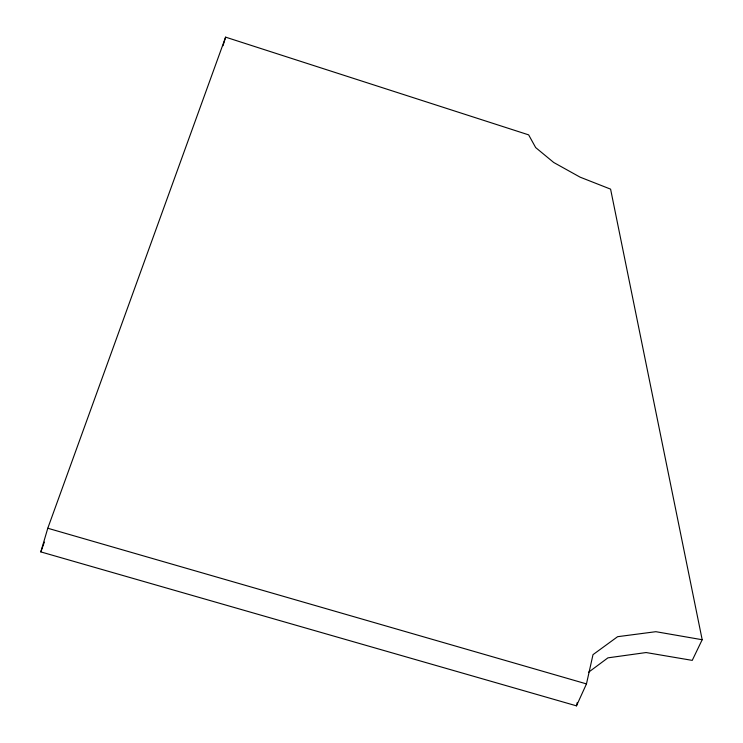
<?xml version="1.0" encoding="UTF-8"?>
<svg xmlns="http://www.w3.org/2000/svg" width="743" height="743" viewBox="0 0 743 743"><rect width="100%" height="100%" fill="white"/><g stroke="black" fill="none" stroke-linecap="round" stroke-linejoin="round"><path stroke-width="1.11" d="M702.181 639.732L610.588 189.14L580.107 177.159L553.702 162.476L535.675 147.578L528.644 134.864L225.612 37.15L47.784 528.245L40.819 551.9L576.484 705.85L586.468 683.904L592.998 654.657L617.619 636.686L655.855 631.689L702.181 639.732L692.244 660.378L646.104 652.549L607.923 657.852L588.716 672.127M576.484 705.85L577.227 702.553M223.021 45.732L225.612 37.15M40.819 551.9L44.366 542.084M47.784 528.245L586.468 683.904"/></g></svg>
